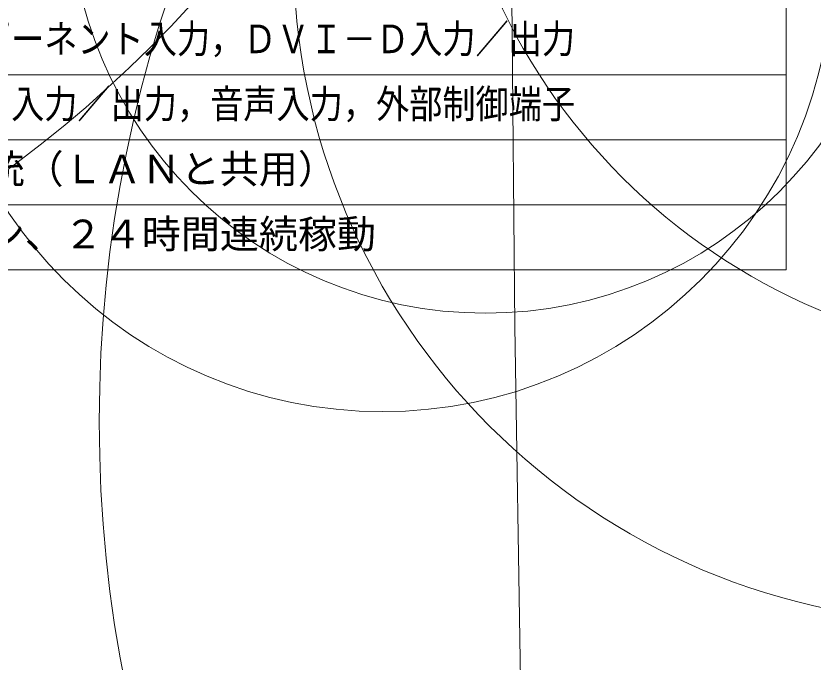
# Model space of a CAD drawing. Units: millimetres, scale not verified. Extents: x -1265 to 14003, y -6951 to 7010.
# Drawn here: x 3.3 to 64.6, y -86.7 to -37 of the extents above; entities that cross this region are included whole.
import ezdxf
from ezdxf.enums import TextEntityAlignment as Align

# ---------------------------------------------------------------- set-up
doc = ezdxf.new("R2010")
doc.units = ezdxf.units.MM
doc.header["$LTSCALE"] = 0.125
doc.layers.add('0-1_MOJI1', color=7, linetype='Continuous')
doc.layers.add('0-2_WAKU', color=1, linetype='Continuous', lineweight=18)
doc.layers.add('0-5_GAIKEI', color=1, linetype='Continuous', lineweight=18)
doc.styles.add('ＭＳ ゴシック', font='')
doc.styles.get('ＭＳ ゴシック').set_extended_font_data('MS Gothic')

msp = doc.modelspace()

# ---------------------------------------------------------------- linework, layer by layer
at = {"layer": '0-2_WAKU', "color": 4}
for p, q in [((62.5024, -56.4967), (62.5024, -16.4967)), ((-62.4976, -56.4967), (62.5024, -56.4967))]:
    msp.add_line(p, q, dxfattribs=at)
at = {"layer": '0-2_WAKU'}
for p, q in [((-62.4976, -41.4967), (62.5024, -41.4967)), ((-62.4976, -46.4967), (62.5024, -46.4967)), ((-62.4976, -51.4967), (62.5024, -51.4967))]:
    msp.add_line(p, q, dxfattribs=at)
at = {"layer": '0-5_GAIKEI'}
for centre, radius in [((7021.9099, 29.4064), 6980.8145), ((418.0863, -379.6354), 539.05), ((100.7272, 2.5625), 134.41), ((-52.92, 27.165), 94.1277), ((112.2664, -68.1668), 102.5427), ((83.3937, -15.8964), 47.3617), ((76.1708, -32.1022), 51.52), ((61.4399, -159.5496), 163.8926), ((-34.5354, -1225.9953), 1230.0679), ((39.9116, -232.0362), 236.0284), ((39.4027, -27.867), 31.9605), ((51.1565, -187.6635), 189.2671), ((31.4809, -32.7795), 34.6164)]:
    msp.add_circle(centre, radius, dxfattribs=at)
at = {"layer": '0-5_GAIKEI', "color": 7}
msp.add_circle((36.6585, -71.6497), 73.9433, dxfattribs=at)

# ---------------------------------------------------------------- texts
at = {"layer": '0-1_MOJI1', "style": 'ＭＳ ゴシック', "width": 0.85}
for s, p in [('ビデオ入力，コンポーネント入力，ＤＶＩ－Ｄ入力／出力', (-19.9976, -40.4967)), ('ＨＤＭＩ入力、ＰＣ入力／出力，音声入力，外部制御端子', (-19.9976, -45.4967))]:
    msp.add_text(s, height=2.199, dxfattribs=at).set_placement(p, align=Align.BOTTOM_LEFT)
at = {"layer": '0-1_MOJI1', "style": 'ＭＳ ゴシック'}
for s, p in [('ＲＪ４５×１系統（ＬＡＮと共用）', (-19.9976, -50.4967)), ('デイジーチェーン、２４時間連続稼動', (-19.9976, -55.4967))]:
    msp.add_text(s, height=2.199, dxfattribs=at).set_placement(p, align=Align.BOTTOM_LEFT)

doc.saveas('drawing.dxf')
